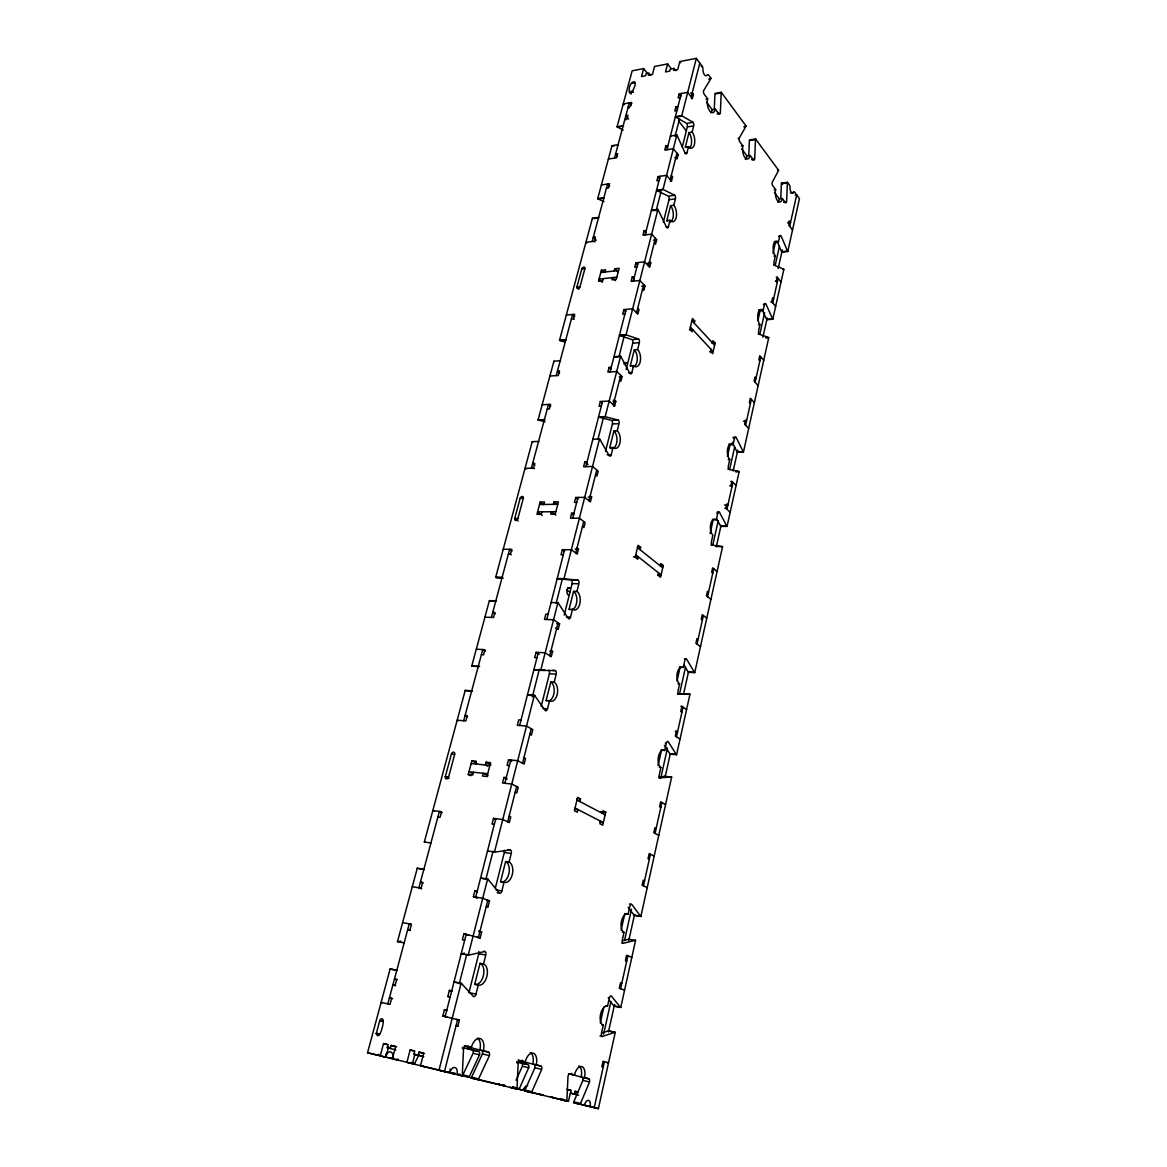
<?xml version="1.0" encoding="UTF-8"?>
<svg xmlns="http://www.w3.org/2000/svg" width="1167" height="1167" viewBox="0 0 1167 1167"><rect width="100%" height="100%" fill="white"/><g stroke="black" fill="none" stroke-linecap="round" stroke-linejoin="round"><path stroke-width="1.5" d="M780.825 197.821L781.379 183.744A2.29 1.021 84.2 0 1 781.467 183.146L787.433 182.329A2.29 1.021 84.3 0 0 787.36 182.913L786.616 201.731A2.29 1.021 84.5 0 1 785.231 202.358L784.239 202.489M748.776 155.094L749.374 140.536A2.378 1.094 83.2 0 1 749.462 139.923L755.574 138.961L778.564 170.251A2.319 1.036 84 0 1 778.404 170.732L772.16 182.402A2.334 1.05 84.1 0 0 772.7 185.626L775.632 189.535A8.081 3.632 84.4 0 0 777.485 200.724A8.081 3.632 84.4 0 0 782.371 198.536L785.231 202.358M755.574 138.961A2.392 1.079 83.3 0 0 755.487 139.573L754.699 159.048A2.392 1.094 83.5 0 1 753.211 159.631L752.19 159.777M714.292 109.129L714.919 94.031A2.494 1.167 82.1 0 1 715.021 93.404L721.279 92.281L746.034 125.978A2.422 1.109 82.9 0 1 745.859 126.474L739.149 138.26A2.436 1.123 83.1 0 0 739.732 141.63L742.883 145.831A8.432 3.88 83.3 0 0 744.882 157.545A8.432 3.88 83.3 0 0 750.148 155.517L753.211 159.631M721.279 92.281A2.494 1.152 82.2 0 0 721.191 92.922L720.345 113.111A2.494 1.167 82.4 0 1 718.755 113.637L717.705 113.812M464.218 1045.88L481.49 1050.475A3.107 1.75 -76.5 0 1 482.438 1053.947L471.585 1077.185A3.151 1.765 -76 0 0 471.293 1078.031L516.864 1089.03A3.063 1.663 -76.6 0 0 516.996 1088.169L518.177 1063.152A3.034 1.648 -77.2 0 1 520.482 1060.628L525.252 1061.897A10.518 5.675 -77.4 0 1 533.159 1053.145A10.518 5.675 -77.4 0 1 536.236 1064.829L540.875 1066.054A2.976 1.59 -77.4 0 1 541.736 1069.366L531.86 1091.758A3.02 1.605 -76.9 0 0 531.598 1092.575L524.742 1090.897A3.005 1.605 -76.8 0 1 525.004 1090.08L534.909 1067.776A2.976 1.605 -77.3 0 0 534.034 1064.464L518.702 1060.38M471.293 1078.031L478.31 1079.767A3.151 1.765 -76.1 0 1 478.601 1078.891L489.425 1055.581A3.122 1.75 -76.7 0 0 488.477 1052.109L483.386 1050.752A11.014 6.229 -76.6 0 0 480.002 1038.47A11.014 6.229 -76.6 0 0 471.337 1047.543L466.1 1046.143A3.18 1.823 -76.3 0 0 463.562 1048.768L462.292 1074.967A3.209 1.823 -75.7 0 1 462.147 1075.872L458.412 1074.967A3.209 1.823 -75.8 0 1 457.26 1072.488A6.462 3.691 -75.6 0 0 454.926 1067.499A6.462 3.691 -75.6 0 0 450.506 1070.854A3.238 1.853 -75.6 0 1 448.274 1072.531L437.348 1069.862M376.255 1033.641C379.392 1041.81 383.855 1023.123 383.097 1021.431A2.349 1.721 -72.5 0 0 382.032 1018.776A2.349 1.721 -72.5 0 0 379.742 1020.658L376.255 1033.641L379.042 1034.37M598.394 1108.65L576.921 1103.399L583.267 1105.018A2.874 1.459 -77.7 0 0 585.032 1103.457A5.733 2.903 -77.7 0 1 588.533 1100.379A5.733 2.903 -77.7 0 1 590.356 1104.755A2.859 1.444 -77.8 0 0 591.275 1106.929L598.394 1108.65L615.257 1032.314L608.678 1030.928A2.757 1.4 -79.2 0 0 608.27 1030.913L601.953 1032.985M609.262 1000.309L613.827 1005.91A2.728 1.4 -79.8 0 0 614.178 1006.158L620.756 1007.471L635.577 940.383L628.663 939.231L622.595 940.719M628.152 907.255L634.017 915.132A2.64 1.371 -81.7 0 0 634.352 915.395L640.858 916.445L671.652 777.076A2.538 1.298 -84.7 0 0 671.288 776.974L658.874 777.922M664.431 745.29L669.902 753.809A2.509 1.298 -85.2 0 0 670.223 754.115L676.597 754.699L689.96 694.234A2.48 1.269 -86.5 0 0 689.609 694.102L677.604 694.132M684.168 665.321L688.107 671.929A2.451 1.255 -87 0 0 688.413 672.265L694.73 672.63L722.563 546.667A2.392 1.196 -89.6 0 0 722.227 546.492L710.966 544.989M716.859 519.082L720.55 526.069A2.378 1.182 89.9 0 0 720.841 526.434L727.041 526.419L739.149 471.628A2.363 1.152 89 0 0 738.828 471.424L727.916 469.163M732.293 442.293L737.048 451.848A2.334 1.138 88.5 0 0 737.325 452.242L743.467 452.037L768.747 337.642A2.305 1.079 86.6 0 0 768.44 337.409L758.156 333.893M762.066 309.386L766.529 319.32A2.29 1.065 86.2 0 0 766.792 319.729L772.817 319.218L783.83 269.344A2.276 1.036 85.6 0 0 783.553 269.081L773.575 264.953M777.397 241.977L781.554 251.736A2.261 1.021 85.3 0 0 781.817 252.16L787.783 251.503L799.453 198.682L794.727 192.249A2.276 1.007 84.5 0 0 793.575 192.292A4.551 2.013 84.4 0 1 791.241 192.409A4.551 2.013 84.4 0 1 790.03 187.493A2.29 1.007 84.3 0 0 789.432 185.042L787.433 182.329M603.616 1034.137L610.924 1001.388M624.476 940.66L631.493 909.21M660.858 777.689L667.466 748.047M679.675 693.329L685.467 667.393M712.774 545.077L718.216 520.686M729.608 469.63L734.641 447.063M759.921 333.85L764.648 312.654M775.296 264.938L779.454 246.281M608.445 1031.978L614.557 1004.495M628.78 940.514L634.585 914.403M670.296 753.765L665.278 776.361A2.524 1.313 -84.6 0 0 664.884 776.332L659.224 776.843M683.57 694.015L688.559 671.608M716.45 546.185L721.075 525.354M733.168 470.957L737.792 450.185M762.897 337.278L767.2 317.891M778.17 268.541L782.313 249.928M675.27 731.198L676.349 731.286L675.285 736.071L680.04 739.119M680.813 706.268L681.878 706.341L680.828 711.068L682.009 711.87L680.945 711.782M730.163 512.298L725.859 508.345L726.822 504.013L727.902 505.019L724.444 505.048M731.957 486.727L730.892 485.72L731.84 481.431L730.805 481.446M775.661 306.381L771.752 301.699L772.627 297.76L773.604 298.942L772.598 299.029M777.295 282.297L776.332 281.101L777.193 277.206L776.186 277.308M788.615 221.409L789.621 221.292L788.775 225.085L792.524 230.016M594.222 1107.643L604.418 1061.678M620.596 988.741L627.904 955.773M643.425 885.855L650.427 854.259M655.052 833.413L661.908 802.488M676.481 736.829L683.06 707.144M697.049 644.067L703.38 615.534M707.552 596.702L713.766 568.752M726.939 509.337L732.905 482.438M745.582 425.269L751.329 399.377M755.122 382.28L760.753 356.883M772.729 302.866L778.156 278.402M789.709 226.325L796.682 194.904L795.194 195.108M600.305 1022.905L603.85 1007.136M621.092 930.259L624.841 913.557L628.123 914.082L629.859 906.307A2.67 1.386 -81.8 0 1 631.741 904.308L640.523 916.168A2.64 1.357 -81.8 0 0 640.858 916.445M658.042 765.567L661.499 750.177A8.928 4.653 -85 0 0 661.106 749.973M677.02 680.988L680.084 667.32A8.723 4.522 -86.9 0 0 679.311 666.911M710.12 533.45L713.197 519.782A8.432 4.245 90 0 0 712.453 519.271M727.42 456.326L730.017 444.758A8.3 4.099 88.5 0 0 728.937 444.029M757.966 320.196L760.067 310.874A8.125 3.822 86.2 0 0 758.667 309.839M773.006 253.166L775.369 242.634A8.038 3.676 85.2 0 0 774.377 241.715M620.756 1007.471A2.728 1.386 -79.9 0 1 620.392 1007.223L611.275 995.947A2.757 1.415 -79.8 0 0 609.32 998.15L607.511 1006.231A9.73 5.004 -79.5 0 0 600.582 1014.108A9.73 5.004 -79.5 0 0 603.281 1025.18L601.443 1033.349A2.786 1.43 -79.1 0 0 602.216 1036.5L614.849 1032.314A2.757 1.4 -79.3 0 1 615.257 1032.314M628.123 914.082A9.409 4.901 -81.4 0 0 621.457 921.23A9.409 4.901 -81.4 0 0 624.039 932.331L622.288 940.194A2.699 1.4 -81 0 0 623.018 943.359L635.184 940.339A2.67 1.371 -81.2 0 1 635.577 940.383M676.597 754.699A2.509 1.298 -85.3 0 1 676.277 754.393L668.093 741.541A2.538 1.313 -85.4 0 0 666.342 743.204L664.723 750.469A8.942 4.653 -85 0 0 658.494 756.362A8.942 4.653 -85 0 0 660.901 767.507L659.267 774.844A2.567 1.327 -84.7 0 0 659.953 778.024M694.73 672.63A2.465 1.255 -87.1 0 1 694.423 672.294L686.546 658.99A2.48 1.284 -87.2 0 0 684.839 660.478L683.279 667.495A8.738 4.508 -86.9 0 0 677.283 672.775A8.738 4.508 -86.9 0 0 679.602 683.935L678.012 691.024A2.509 1.298 -86.5 0 0 678.669 694.205M712.001 544.989A2.422 1.211 -89.7 0 1 711.389 541.809L712.877 535.172A8.432 4.23 90 0 1 710.718 524.012A8.432 4.23 90 0 1 716.319 519.767L717.793 513.188A2.407 1.196 89.7 0 1 719.368 511.992L726.749 526.054A2.378 1.182 89.9 0 0 727.041 526.419M743.467 452.037A2.349 1.138 88.5 0 1 743.189 451.658L736.071 437.246A2.363 1.152 88.3 0 0 734.539 438.296L733.124 444.656A8.315 4.084 88.5 0 0 727.697 448.405A8.315 4.084 88.5 0 0 729.783 459.55L728.354 465.969A2.378 1.167 88.8 0 0 728.952 469.149M772.817 319.218A2.29 1.065 86.3 0 1 772.554 318.81L765.873 303.828A2.319 1.079 86 0 0 764.443 304.631L763.101 310.597A8.125 3.807 86.2 0 0 758.01 313.485A8.125 3.807 86.2 0 0 759.965 324.601L758.623 330.64A2.319 1.094 86.4 0 0 759.177 333.806M787.783 251.503A2.276 1.021 85.3 0 1 787.521 251.08L781.059 235.822A2.29 1.036 85 0 0 779.673 236.507L778.374 242.298A8.052 3.661 85.2 0 0 773.458 244.749A8.052 3.661 85.2 0 0 775.355 255.85L774.042 261.685A2.305 1.05 85.4 0 0 774.582 264.851M577.957 1092.035L575.039 1091.335L574.412 1094.077L570.415 1093.114L578.613 1095.127M564.201 1100.291L568.446 1101.298L571.042 1090.372L566.71 1089.336L570.926 1090.401M600.567 821.189L599.955 823.814L602.726 825.215L605.761 812.174L603.018 810.729L602.405 813.341M658.611 572.924L658.057 575.287L660.537 577.242L663.264 565.514L660.799 563.53L660.259 565.878M710.907 349.181L710.411 351.311L712.643 353.689L715.123 343.098L712.906 340.691L712.41 342.806M579.853 801.583L580.495 798.914L577.607 797.411L574.412 810.759L577.315 812.232L577.942 809.562L574.587 809.169M640.085 549.715L640.654 547.323L638.072 545.252L635.198 557.228L637.795 559.27L638.364 556.878L633.462 556.834M694.248 323.157L694.759 320.998L692.439 318.489L689.857 329.284L692.191 331.778L692.702 329.619L689.522 329.882M454.386 982.06A3.151 1.853 -77.3 0 0 454.021 981.87L461.096 983.3A3.165 1.853 -77.4 0 1 461.578 983.591L473.496 996.603A3.122 1.809 -77.6 0 0 475.99 994.109L478.266 985.036A10.853 6.287 -78.1 0 0 486.858 976.502A10.853 6.287 -78.1 0 0 483.532 964.015L485.778 955.073A3.078 1.794 -78.5 0 0 484.83 951.484L483.649 951.265M480.95 878.197A3.034 1.809 -80.1 0 0 480.6 877.978L487.616 879.057A3.049 1.809 -80.2 0 1 488.069 879.378L499.476 893.149A3.02 1.765 -80.3 0 0 501.868 890.917L504.042 882.223A10.459 6.127 -80.8 0 0 512.284 874.579A10.459 6.127 -80.8 0 0 509.104 862.063L511.248 853.485A2.976 1.75 -81.3 0 0 510.344 849.897L508.024 849.576M527.469 694.788L534.355 695.269A2.874 1.707 -85.5 0 1 534.778 695.663L545.31 710.645A2.845 1.663 -85.3 0 0 547.513 708.85L549.54 700.798A9.905 5.777 -85.8 0 0 557.155 694.686A9.905 5.777 -85.8 0 0 554.223 682.126L556.221 674.176A2.815 1.648 -86.3 0 0 555.375 670.573L552.531 670.398M551.393 602.799A2.801 1.648 -88.1 0 0 551.087 602.508L557.899 602.712A2.815 1.648 -88.1 0 1 558.293 603.12L568.417 618.67A2.772 1.605 -87.9 0 0 570.532 617.095L572.472 609.364A9.672 5.572 -88.3 0 0 579.795 603.966A9.672 5.572 -88.3 0 0 576.965 591.406L578.89 583.763A2.757 1.59 -88.7 0 0 578.088 580.159L564.463 578.847A2.786 1.619 -88.9 0 1 564.011 578.657L557.213 578.526A2.786 1.619 -88.9 0 0 557.666 578.715L571.334 580.028A2.742 1.59 -88.7 0 1 572.136 583.617L564.201 615.097M593.142 439.565A2.713 1.532 87.7 0 0 592.851 439.244L599.532 438.967A2.713 1.517 87.7 0 1 599.911 439.419L609.291 455.889A2.684 1.488 88.1 0 0 611.26 454.678L613.069 447.472A9.351 5.164 87.7 0 0 619.867 443.314A9.351 5.164 87.7 0 0 617.255 430.769L619.035 423.65A2.67 1.473 87.4 0 0 618.291 420.062L605.644 416.852A2.699 1.503 87.1 0 1 605.221 416.604L598.554 416.94A2.699 1.503 87.1 0 0 598.977 417.188L611.668 420.383A2.655 1.473 87.3 0 1 612.412 423.957L605.483 451.454M614.323 357.204A2.67 1.459 85.9 0 0 613.959 356.723L620.581 356.241A2.684 1.459 85.9 0 1 620.946 356.708L629.961 373.6A2.64 1.43 86.3 0 0 631.858 372.55L633.593 365.621A9.234 4.945 86 0 0 640.143 362.047A9.234 4.945 86 0 0 637.634 349.531L639.341 342.66A2.64 1.4 85.7 0 0 638.626 339.086L626.46 334.973A2.67 1.43 85.4 0 1 626.066 334.696L619.458 335.25A2.655 1.444 85.3 0 0 619.867 335.527L632.076 339.612A2.626 1.415 85.6 0 1 632.791 343.186L626.154 369.487M651.682 210.658A2.626 1.342 83.2 0 0 651.419 210.293L657.925 209.418A2.626 1.342 83.3 0 1 658.246 209.929L666.649 227.507A2.597 1.313 83.7 0 0 668.414 226.748L670.048 220.271A9.044 4.551 83.5 0 0 676.145 217.704A9.044 4.551 83.5 0 0 673.811 205.246L675.416 198.828A2.582 1.298 83.2 0 0 674.745 195.268L663.41 189.652A2.626 1.327 82.9 0 1 663.031 189.331L656.554 190.25A2.611 1.327 82.8 0 0 656.933 190.571L668.312 196.158A2.582 1.298 83.2 0 1 668.983 199.717L663.279 222.343M670.66 136.451A2.597 1.284 82.2 0 0 670.412 136.087L676.845 135.022A2.611 1.284 82.2 0 1 677.166 135.547L685.248 153.431A2.567 1.255 82.6 0 0 686.955 152.819L688.53 146.575A8.971 4.362 82.4 0 0 694.409 144.489A8.971 4.362 82.4 0 0 692.162 132.061L693.709 125.876A2.567 1.24 82.2 0 0 693.067 122.316L682.141 115.985A2.597 1.269 81.9 0 1 681.776 115.635L675.357 116.744A2.597 1.269 81.8 0 0 675.722 117.079L686.692 123.396A2.553 1.24 82.2 0 1 687.348 126.94L682.257 147.1M444.452 1071.612L457.624 1019.593M478.455 937.32L487.835 900.253M507.689 821.845L516.631 786.514M522.524 763.233L531.262 728.762M549.745 655.752L558.074 622.813M575.739 553.041L583.719 521.547M588.97 500.789L596.76 470.024M613.273 404.789L620.727 375.336M636.555 312.844L643.703 284.602M648.414 265.988L655.416 238.36M670.252 179.733L676.962 153.227M691.214 96.934L699.792 63.047M456.662 1026.012L457.843 1026.274L459.404 1020.104L442.818 1015.976L444.394 1009.805L446.742 1010.316M477.245 937.407L480.177 937.947L481.679 931.981L478.791 931.149M486.872 906.613L488.039 906.817L489.527 900.924L482.73 898.24L473.394 896.708L474.896 890.829L477.215 891.209M551.087 650.442L552.604 651.419L551.262 656.715L545.149 652.805L536.032 652.338L534.676 657.648L536.937 657.765M557.111 628.998L558.249 629.057L559.577 623.82L553.566 619.765L544.464 619.414L545.806 614.192L548.067 614.28M577.023 547.965L578.482 549.059L577.198 554.121L571.363 549.745L562.348 549.686L561.035 554.763L563.296 554.777M590.225 495.844L591.64 496.996L590.385 501.941L584.696 497.332L575.725 497.478L574.456 502.437L576.688 502.408M613.521 406.101L614.63 406.043L615.826 401.302L613.361 400.121M611.26 367.255L609.072 367.415L607.861 372.083L616.701 371.485L622.069 376.605L620.888 381.288L619.546 380.019M634.44 276.696L632.251 276.929L631.114 281.407L639.852 280.488L644.986 285.973L643.848 290.452L642.565 289.095M649.538 261.539L650.807 262.925L649.683 267.374L644.592 261.816L635.884 262.808L634.746 267.258L636.919 267.01M646.241 230.541L644.082 230.818L642.959 235.194L651.638 234.115L656.656 239.775L655.548 244.166L654.293 242.765M670.398 181.352L671.477 181.191L672.542 176.932L671.331 175.473M667.991 145.554L665.846 145.904L664.767 150.105L673.344 148.749L678.173 154.7L677.108 158.916L674.818 157.603M691.316 98.655L692.381 98.466L693.417 94.367L692.25 92.835L690.66 93.127M468.959 992.65L478.776 953.745A3.078 1.794 -78.4 0 0 478.806 951.47M495.333 888.116L504.319 852.493A2.961 1.75 -81.2 0 0 504.348 850.276M541.123 706.604L549.409 673.753A2.815 1.648 -86.3 0 0 548.826 670.383M478.266 985.036L474.736 984.321L480.016 963.344L483.532 964.015M504.042 882.223L500.555 881.683L505.617 861.567L509.104 862.063M546.608 700.798A9.89 5.777 -85.8 0 1 546.112 700.55L550.809 681.907L554.223 682.126M570.05 609.743A9.657 5.572 -88.3 0 1 569.088 609.247L573.595 591.319L576.965 591.406M613.069 447.472L609.743 447.603L613.93 430.915L617.255 430.769M630.72 366.219A9.219 4.96 86 0 1 630.297 365.855L634.337 349.779L637.634 349.531M667.203 221.103A9.044 4.566 83.4 0 1 666.809 220.694L670.587 205.684L673.811 205.246M685.7 147.509A8.971 4.362 82.4 0 1 685.321 147.071L688.968 132.586L692.162 132.061M459.258 983.81L466.8 954.198M485.895 879.232L493.043 851.181M532.342 696.859L539.358 669.289M556.148 603.383L562.363 578.963M597.927 439.346L603.66 416.823M619.225 355.687L624.024 336.84M656.146 210.716L660.96 191.811M675.153 136.087L679.588 118.669M438.967 1070.299L461.096 983.3M464.466 953.176L461.753 953.775A3.107 1.838 -78.2 0 1 461.228 953.731L468.273 955.073L487.616 879.057M488.01 851.108A3.005 1.794 -81.1 0 1 487.5 851.006L494.487 851.998L534.355 695.269M545.033 670.121L534.34 669.989A2.845 1.692 -86.3 0 1 533.859 669.814L540.729 670.237L557.899 602.712M564.011 578.657L599.532 438.967M605.221 416.604L620.581 356.241M626.066 334.696L657.925 209.418M663.031 189.331L676.845 135.022M681.776 115.635L696.349 58.35L679.807 61.559L677.721 69.612L673.534 70.414L674.045 68.401L670.223 69.13L669.698 71.143L665.526 71.931L667.626 63.922L654.57 66.461L652.47 74.425L648.356 75.213L648.896 73.215L646.124 73.754L645.599 75.738L641.514 76.526L643.644 68.576L632.164 70.808L617.08 126.736A2.524 1.313 81.2 0 0 617.46 127.072L623.149 130.106M450.477 997.304L447.807 996.501L449.383 990.389L451.731 990.871M480.177 937.947L463.897 933.746L462.365 939.727L464.699 940.164M509.133 816.156L510.752 816.944L509.323 822.618L502.758 819.526L493.481 818.344L492.007 824.048L494.327 824.34M506.274 777.674L503.969 777.426L502.525 783.028L511.773 784.049L518.25 787.331L516.821 792.933L515.216 792.13M523.925 757.689L525.529 758.535L524.114 764.079L517.71 760.694L508.491 759.761L507.062 765.333L509.366 765.567M573.931 513.203L571.684 513.217L570.415 518.206L579.401 518.148L585.148 522.67L583.879 527.674L582.45 526.55M587.089 461.767L584.857 461.84L583.602 466.727L592.544 466.464L598.16 471.205L596.92 476.092L595.52 474.925M614.63 406.043L609.189 401.04L600.319 401.536L599.109 406.276L601.311 406.16M637.707 308.307L639.005 309.649L637.853 314.186L632.645 308.803L623.878 309.634L622.711 314.186L624.899 313.981M671.477 181.191L666.59 175.327L657.969 176.611L656.875 180.87L659.034 180.564M677.983 106.503L675.853 106.868L674.789 110.996L676.918 110.632M692.381 98.466L687.699 92.31L679.194 93.856L678.144 97.955L680.259 97.576M445.167 1016.501L466.231 934.169M475.713 897.087L495.785 818.636M504.83 783.276L510.796 759.994M519.621 725.495L538.308 652.455M546.74 619.502L564.595 549.701M572.647 518.192L577.957 497.434M585.834 466.654L602.537 401.404M610.064 371.937L626.066 309.43M633.287 281.189L638.057 262.56M645.118 234.932L660.128 176.29M666.911 149.77L681.309 93.477M448.274 1072.531L420.47 1065.748L423.709 1053.232L419.041 1052.109L418.238 1055.231L413.964 1054.209L414.781 1051.088L410.142 1049.994L406.904 1062.422L454.021 1073.611A2.976 1.707 -75.6 0 0 454.138 1072.984M412.447 1063.75L414.854 1054.472M488.098 775.734L483.196 773.269L482.467 776.04L486.989 776.536L490.592 762.678L486.07 762.226L485.355 764.983L487.806 766.223M553.362 504.348L554.004 501.883L558.409 501.825L555.2 514.18L550.795 514.224L551.437 511.744L555.798 515.114M614.265 270.963L614.849 268.76L619.123 268.279L616.234 279.38L611.96 279.832L612.529 277.615L615.461 280.663M473.452 772.218L472.723 774.976L468.259 774.494L471.891 760.767L476.34 761.22L475.625 763.962M541.955 511.832L541.313 514.297L536.951 514.326L540.19 502.073L544.537 502.014L543.895 504.465M603.31 278.607L602.726 280.824L598.496 281.276L601.399 270.263L605.629 269.796L605.046 271.984M397.072 970.317A3.078 1.896 -76.3 0 0 396.824 970.215L390.157 968.858L367.547 1052.751L385.839 1057.229L388.626 1046.755M396.999 1058.965L398.107 1059.228A3.122 1.867 -74.6 0 1 397.947 1060.117L392.389 1058.848L395.642 1046.522L391.105 1045.428L390.289 1048.491L387.225 1047.762L388.042 1044.698L383.52 1043.619L380.252 1055.872M451.41 754.028L445.313 776.668A2.159 1.605 -63.3 0 0 446.407 778.9A2.159 1.605 -63.3 0 0 448.609 777.032L454.678 754.363A2.144 1.59 -62.4 0 0 453.584 752.161A2.144 1.59 -62.4 0 0 451.41 754.028L454.678 754.363M520.132 498.324L514.691 518.571A2.013 1.459 -53.3 0 0 515.799 520.394A2.013 1.459 -53.3 0 0 517.885 518.542L523.327 498.28A1.998 1.444 -52.6 0 0 522.218 496.486A1.998 1.444 -52.6 0 0 520.132 498.324L523.327 498.28M581.779 268.935L576.892 287.14A1.911 1.298 -46.6 0 0 578.001 288.628A1.911 1.298 -46.6 0 0 580.014 286.819L584.9 268.585A1.911 1.284 -46.2 0 0 583.777 267.126A1.911 1.284 -46.2 0 0 581.779 268.935L584.9 268.585M387.809 1003.853L409.252 923.856L411.017 924.483M463.693 720.754L482.773 649.552L485.282 651.084M491.395 617.416L509.643 549.307L512.05 551.014M531.379 468.2L548.475 404.424L550.722 406.379M556.207 375.614L572.603 314.463L574.747 316.549M592.15 241.525L607.54 184.065L609.568 186.341M614.513 158.085L629.305 102.871L631.245 105.249M392.564 998.602L391.645 998.339L390.041 1004.349L381.128 1002.38L382.222 1002.701M511.219 554.821L510.46 554.281L511.788 549.321L503.225 549.263M534.238 468.726L533.509 468.142L534.792 463.372L532.663 463.43L534.836 465.166M574.164 319.379L573.493 318.722L574.689 314.259L566.345 315.046M594.878 241.948L595.374 236.959L593.303 237.222L596.22 240.314M623.951 104.87L623.222 103.98L631.347 102.506L630.268 106.533L628.225 106.897L629.144 108.02M404.424 942.921A3.034 1.882 -77.3 0 1 404.147 942.863L397.495 941.609L417.29 868.175L423.898 869.196A2.961 1.853 -79.4 0 1 424.263 869.415M424.861 842.122A2.917 1.838 -80.3 0 1 424.336 842.034L465.21 690.368L471.716 690.82A2.801 1.75 -85.1 0 1 472.037 691.083M479.579 666.372L472.227 666.255A2.772 1.736 -86.1 0 1 471.745 666.094L489.381 600.64L495.829 600.845A2.728 1.692 -88 0 1 496.252 601.238L490.869 601.078M503.196 578.146L496.135 577.49A2.713 1.678 -88.9 0 1 495.669 577.3L532.225 441.666L538.57 441.418A2.64 1.561 87.5 0 1 538.862 441.724M545.091 421.71L538.512 420.164A2.626 1.546 86.8 0 1 538.075 419.916L553.902 361.201L560.189 360.734A2.611 1.503 85.5 0 1 560.554 361.201M564.711 342.004L559.97 340.516A2.597 1.488 84.9 0 1 559.547 340.253L592.428 218.229L598.613 217.398A2.553 1.386 82.7 0 1 598.875 217.748M604.01 201.643L598.102 198.944A2.553 1.371 82.2 0 1 597.708 198.623L611.989 145.656L618.116 144.664A2.538 1.327 81.6 0 1 618.437 145.16L617.416 145.335M568.475 1073.64L582.085 1077.258A2.845 1.459 -78 0 1 582.873 1080.409L573.799 1101.852A2.874 1.473 -77.6 0 0 573.551 1102.64L580.262 1104.288A2.888 1.473 -77.7 0 1 580.495 1103.501L589.554 1081.969A2.859 1.459 -78.1 0 0 588.766 1078.819L584.521 1077.681A10.065 5.193 -78 0 0 581.706 1066.55A10.065 5.193 -78 0 0 574.47 1075.011L571.101 1074.224A10.051 5.208 -78 0 1 571.319 1073.348M516.908 1061.795L527.892 1064.61A2.786 1.503 -77.2 0 1 528.709 1067.688L519.403 1088.534A2.815 1.517 -76.7 0 0 519.155 1089.307L522.262 1090.051A2.801 1.503 -76.8 0 0 524.071 1088.563A5.587 2.99 -76.8 0 1 527.674 1085.616M516.091 1080.204L522.378 1066.215A2.772 1.503 -77.1 0 0 521.561 1063.137L526.842 1064.362M462.365 1047.368L478.645 1051.584A2.903 1.634 -76.5 0 1 479.535 1054.808L469.411 1076.455A2.932 1.648 -75.9 0 0 469.134 1077.258L462.643 1075.668A2.917 1.648 -75.8 0 1 462.92 1074.865L473.073 1053.29A2.888 1.648 -76.4 0 0 472.183 1050.067L477.566 1051.321M419.157 1054.384L414.796 1063.268A3.063 1.809 -74.9 0 0 414.504 1064.1L388.582 1057.827M484.83 951.484L468.813 955.117A3.122 1.838 -78.3 0 1 468.273 955.073M400.806 941.083L398.049 941.652A3.02 1.882 -77.2 0 1 397.495 941.609M701.148 66.534L702.213 66.329A2.567 1.211 81.5 0 1 702.942 69.145A5.106 2.392 81.6 0 0 704.416 74.732A5.106 2.392 81.6 0 0 707.231 74.951A2.538 1.196 81.7 0 1 708.617 75.067L710.995 78.291A2.538 1.182 81.7 0 1 710.805 78.787L703.57 90.69A2.553 1.196 81.9 0 0 704.212 94.221L707.61 98.757A8.825 4.157 82.2 0 0 709.769 111.04A8.825 4.157 82.2 0 0 715.429 109.202L718.755 113.637M631.639 83.441L634.673 82.857M709.944 78.481L710.995 78.291M708.69 79.181L709.755 78.991M692.352 94.556L693.417 94.367M715.969 93.841L721.191 92.922M706.02 99.035L707.61 98.757M624.797 119.705L626.839 119.34L627.934 115.285L625.891 115.65L628.634 118.976M710.703 112.747A8.811 4.157 82.1 0 0 712.293 109.742L715.429 109.202M617.08 126.736L623.193 125.686A2.538 1.298 81.2 0 0 623.572 126.021M617.46 127.072L622.551 126.196M675.722 117.079L681.061 116.175M717.209 113.637L719.295 113.287M687.757 123.221L693.067 122.316M687.348 126.94L692.644 126.051M613.331 145.992L614.353 145.831M675.022 135.897L677.166 135.547M744.998 126.138L746.034 125.978M743.802 126.809L744.823 126.634M608.372 159.048L616.57 157.749L617.664 153.621L615.622 153.956L617.489 156.115M738.113 138.421L739.149 138.26M685.321 147.071L688.53 146.575M750.381 140.376L755.487 139.573M684.825 153.154L686.955 152.819M677.093 154.875L678.173 154.7M741.337 146.079L742.883 145.831M745.246 159.223A8.432 3.88 83.3 0 0 747.07 155.984L750.148 155.517M751.636 159.5L753.678 159.193M601.384 184.984L609.612 183.759L608.488 187.96L606.417 188.252M671.477 177.092L672.542 176.932M777.558 170.397L778.564 170.251M597.708 198.623L603.879 197.748A2.553 1.371 82.3 0 0 604.17 198.011M598.102 198.944L603.237 198.215M656.933 190.571L662.331 189.813M510.344 849.897L494.998 852.1A3.005 1.794 -81.2 0 1 494.487 851.998M669.377 196.012L674.745 195.268M782.371 183.613L787.36 182.913M668.983 199.717L674.336 198.988M774.115 189.74L775.632 189.535M593.799 218.579L597.241 218.112M652.834 210.658L658.246 209.929M790.438 192.818L793.735 192.38M777.674 202.139A8.081 3.632 84.3 0 0 779.381 198.93L782.371 198.536M783.626 202.124L785.61 201.862M666.809 220.694L670.048 220.271M666.255 227.025L668.414 226.748M594.222 241.263L585.951 242.298L586.724 243.115M787.579 222.897L790.555 222.532L789.621 221.292M653.418 240.169L656.656 239.775M779.06 236.055L780.067 235.938M778.666 236.624L779.673 236.507M775.369 242.634L778.374 242.298M647.554 263.29L650.807 262.925M782.546 251.634L787.521 251.08M600.801 272.465L618.539 270.496M773.838 256.011L775.355 255.85M616.803 277.148L599.05 279.073L602.201 282.297M580.014 286.819L576.892 287.14L578.876 289.139M782.838 269.46L783.83 269.344M641.719 286.309L644.986 285.973M775.326 281.203L776.332 281.101M571.407 318.912L573.493 318.722M770.745 301.786L771.752 301.699M763.845 304.004L764.866 303.916M763.422 304.718L764.443 304.631M760.067 310.874L763.101 310.597M691.593 321.275L694.759 320.998M767.536 319.233L772.554 318.81M559.547 340.253L565.82 339.728A2.597 1.488 84.9 0 0 566.243 339.991M559.97 340.516L565.193 340.078M619.867 335.527L625.366 335.075M758.448 324.732L759.965 324.601M633.156 339.524L638.626 339.086M632.791 343.186L638.247 342.748M766.427 337.555L767.434 337.482M765.727 337.876L768.747 337.642M711.987 343.331L715.123 343.098M615.417 357.117L618.174 356.912M619.837 356.781L620.946 356.708M709.799 351.821L713.139 351.573L690.383 327.125M624.214 363.273L626.912 363.083A3.676 1.998 86.1 0 0 624.272 364.512M630.297 365.855L633.593 365.621M549.905 376.037L558.307 375.468L559.533 370.887L557.432 371.033L559.504 372.915M628.561 372.769L631.858 372.55M619.312 376.795L622.069 376.605M542.159 404.789L550.591 404.307L549.351 408.961L547.235 409.077M613.069 401.463L615.826 401.302M538.075 419.916L544.405 419.609A2.64 1.546 86.8 0 0 544.843 419.857M538.512 420.164L543.793 419.901M598.977 417.188L604.535 416.911M612.763 420.324L618.291 420.062M612.412 423.957L617.927 423.694M743.437 421.243L746.515 421.097L745.48 420.032L744.546 424.204L748.689 428.464M598.788 439.463L599.911 439.419M732.978 437.362L735.035 437.289M733.503 438.34L734.539 438.296M730.017 444.758L733.124 444.656M607.103 454.809L611.26 454.678M738.069 451.819L743.189 451.658M728.237 459.594L729.783 459.55M533.509 468.142L525.019 468.39L525.894 469.076M735.735 471.497L737.792 471.453M735.721 471.716L739.149 471.628M729.856 485.735L730.892 485.72M588.285 497.04L591.64 496.996M539.533 504.523L557.753 504.29M724.824 508.36L725.859 508.345M555.828 511.7L537.593 511.875L542.276 515.435M717.297 512.021L718.332 512.007M716.742 513.203L717.793 513.188M677.808 693.723L688.545 694.029M517.885 518.542L514.691 518.571L518.031 521.036M713.197 519.782L716.319 519.767M721.585 526.054L726.749 526.054M722.563 546.667L716.013 546.462A2.378 1.196 -89.6 0 1 716.348 546.637M637.386 547.308L640.654 547.323M575.098 549.044L578.482 549.059M508.316 554.267L510.46 554.281M660.041 565.47L663.264 565.514M555.375 670.573L541.196 670.398A2.859 1.678 -86.4 0 1 540.729 670.237M657.634 574.82L661.076 574.893L635.782 554.821M495.669 577.3L502.102 577.432A2.713 1.663 -88.9 0 0 502.452 577.592M496.135 577.49L501.504 577.607M557.666 578.715L563.325 578.832M572.457 580.043L578.088 580.159M572.136 583.617L577.767 583.733M567.337 587.993L570.109 588.066A3.837 2.217 -88.5 0 0 567.177 590.181A3.837 2.217 -88.5 0 0 568.314 595.185M557.155 603.091L558.293 603.12M569.088 609.247L572.472 609.364M566.301 616.949L570.532 617.095M484.932 617.168L493.553 617.503L494.925 612.398L492.751 612.31L495.071 613.813M556.747 623.703L559.577 623.82M555.609 628.006L558.249 629.057M549.759 651.274L552.604 651.419M684.416 658.888L685.481 658.947M476.296 649.217L484.947 649.669L483.561 654.847L481.387 654.731M680.084 667.32L683.279 667.495M689.157 671.988L694.423 672.294M471.745 666.094L478.237 666.488A2.772 1.721 -86.1 0 0 478.718 666.649M549.409 673.753L555.084 674.103M677.998 683.833L679.602 683.935M689.96 694.234L683.629 693.811A2.465 1.269 -86.5 0 0 683.264 693.679M466.712 690.806L472.139 691.2M529.03 695.255L534.778 695.663M546.112 700.55L549.54 700.798M542.961 708.5L547.513 708.85M676.466 731.972L677.531 732.059L676.349 731.286M521.022 720.024L518.731 719.835L517.331 725.305L526.521 726.078L532.823 729.638L531.437 735.122L529.862 734.247M665.278 743.102L666.342 743.204M661.499 750.177L664.723 750.469M670.952 753.897L676.277 754.393M659.297 767.346L660.901 767.507M664.884 776.332L671.652 777.076M471.147 763.51L489.863 765.45M487.704 773.75L468.974 771.737L472.912 773.706M448.609 777.032L445.313 776.668L449.062 778.491M577.14 798.534L580.495 798.914M600.786 811.59L605.761 812.174M599.794 822.166L603.324 822.604L575.054 808.075M437.888 817.017L440.09 817.308L441.578 811.736L432.797 810.627L433.818 811.08M504.319 852.493L510.096 853.31M424.336 842.034L430.929 842.968M418.851 868.671L424.365 869.517M482.219 878.474L488.069 879.378M629.567 903.958L630.647 904.133M496.063 889.998L501.868 890.917M497.157 892.77L498.309 892.959M635.096 915.307L640.523 916.168M412.287 886.716L421.127 888.16L422.658 882.427L420.456 882.077L423.052 883.083M486.61 900.457L489.527 900.924M622.39 932.054L624.039 932.331M621.923 943.169L623.018 943.359M478.747 931.456L481.679 931.981M625.658 960.82L626.752 961.024L625.439 960.514L626.591 955.262L631.828 957.334M402.615 922.645L411.47 924.249L409.909 930.084L407.691 929.676L410.346 930.595M478.776 953.745L484.611 954.839M620.684 983.227L621.778 983.431L620.45 982.95L619.269 988.259L624.578 990.17M608.211 997.945L609.32 998.15M614.921 1006.129L620.392 1007.223M605.848 1005.896L607.511 1006.231M391.747 969.369L397.305 970.492M455.684 982.395L461.578 983.591M470.126 992.884L475.99 994.109M601.618 1024.83L603.281 1025.18M447.807 996.501L450.156 996.997M608.27 1030.913L613.754 1032.08M599.998 1036.019L602.216 1036.5M391.645 998.339L389.413 997.858L392.156 998.646M456.457 1019.447L459.404 1020.104M606.855 1062.481L608.518 1062.86L603.047 1061.284L601.836 1066.769L603.208 1067.149M383.097 1021.431L379.742 1020.658L382.513 1021.402M471.337 1047.543L467.807 1046.726A10.999 6.243 -76.5 0 1 468.069 1045.763M483.386 1050.752L479.87 1049.935A10.999 6.243 -76.5 0 0 477.566 1038.163M482.642 1050.752L488.477 1052.109M518.177 1060.088L519.33 1060.365M525.252 1061.897L521.809 1061.095A10.503 5.689 -77.3 0 1 522.043 1060.176M467.398 1048.812L470.637 1049.556A10.211 5.835 -76.3 0 0 470.957 1047.922M536.236 1064.829L532.808 1064.027A10.503 5.689 -77.3 0 0 530.226 1052.546M535.172 1064.742L540.875 1066.054M462.38 1048.491L463.562 1048.768M482.438 1053.947L488.258 1055.304M517.171 1061.97L520.351 1062.714M588.766 1078.819L581.166 1076.908A10.051 5.208 -78 0 0 578.817 1065.952M517.025 1062.889L518.177 1063.152M474.138 1053.538L479.535 1054.808M534.909 1067.776L540.598 1069.103M523.429 1066.448L528.709 1067.688M582.873 1080.409L588.431 1081.707M379.713 1034.064L376.358 1033.276L379.144 1033.991M419.478 1055.581L423.738 1056.602L413.964 1054.209M574.631 1094.165L577.286 1094.806M367.547 1052.751L377.072 1055.056A3.136 1.896 -74.3 0 0 378.881 1054.195M379.858 1055.756L385.839 1057.229M462.643 1075.668L505.296 1085.966M518.338 1088.271L513.042 1086.973A2.801 1.517 -76.6 0 0 512.794 1087.746L515.916 1088.49A2.801 1.517 -76.7 0 0 516.879 1088.198M533.538 1092.764L524.173 1090.474A2.772 1.488 -76.9 0 1 523.268 1089.117M539.183 1094.15L543.472 1095.186L527.221 1091.218M554.85 1097.972L550.591 1096.951L568.446 1101.298M420.47 1065.748L425.984 1067.076M450.097 1068.987A6.433 3.691 -75.5 0 1 450.185 1070.752A3.195 1.838 -75.7 0 0 451.337 1073.232L455.086 1074.136A3.195 1.823 -75.6 0 0 455.232 1073.232M524.742 1090.897L566.783 1101.05A2.932 1.517 -77.4 0 0 566.914 1100.218L567.993 1076.295A2.903 1.517 -77.9 0 1 570.094 1073.844L574.47 1075.011M573.551 1102.64L576.571 1103.369A2.874 1.473 -77.6 0 0 577.023 1103.34M583.908 1104.595A2.845 1.444 -77.8 0 0 584.609 1105.295L587.57 1106.01M574.908 1102.129L580.495 1103.501M462.92 1074.865L468.317 1076.193M503.283 1084.639L504.363 1084.902M512.401 1087.046L513.538 1087.323M526.142 1090.357L531.86 1091.758M560.16 1098.555L563.53 1099.387M392.55 1057.871L393.658 1058.148M411.484 1062.451L413.687 1062.991M458.762 1074.092L459.944 1074.384M472.752 1077.462L478.601 1078.891M504.232 1085.704L498.907 1084.391A2.845 1.561 -76.4 0 0 499.024 1083.589M512.794 1087.746L513.859 1087.994M514.91 1088.257L521.197 1089.788M525.223 1090.737L530.489 1092.035A2.786 1.488 -76.9 0 1 530.095 1091.801M566.783 1101.05L560.043 1099.387A2.917 1.517 -77.3 0 0 560.145 1098.76M584.609 1105.295L590.152 1106.666M447.486 1072.006L454.021 1073.611M509.964 1087.338L516.864 1089.03M451.337 1073.232L462.147 1075.872M387.225 1047.762L395.846 1049.877M419.041 1052.109L424.54 1053.495M575.039 1091.335L577.84 1092.035M410.142 1049.994L414.285 1051.029M383.52 1043.619L387.692 1044.655M391.105 1045.428L396.649 1046.814M456.064 1025.778L457.843 1026.274M442.818 1015.976L446.859 1017.128M444.394 1009.805L447.078 1010.593M395.598 985.721L392.885 984.919L395.117 985.386L396.707 979.419L394.475 978.967L397.188 979.784M449.383 990.389L452.037 991.206M463.897 933.746L467.792 935.161M421.695 888.86L418.909 887.795L439.375 811.459L442.074 812.684M486.347 906.146L488.039 906.817M473.394 896.708L477.23 898.225M474.896 890.829L477.449 891.851M493.481 818.344L495.946 819.511M647.218 887.649L642.142 885.257L643.28 880.166L644.549 880.779M468.259 774.494L470.739 775.719M649.319 859.291L648.05 858.649L649.173 853.617L654.191 856.155M503.969 777.426L507.207 779.075M471.891 760.767L476.792 763.262M486.07 762.226L490.957 764.735M576.979 800.066L605.148 814.785M508.491 759.761L511.715 761.453M658.772 835.382L653.812 832.757L654.906 827.768L656.16 828.439M458.15 720.725L457.158 720.199L465.881 720.943L467.296 715.604L465.122 715.415L467.544 716.742M660.828 807.404L659.588 806.718L660.682 801.802L665.584 804.559M536.032 652.338L539.096 654.279M681.878 706.341L686.59 709.521M566.651 589.889L569.773 592.121M562.348 549.686L564.536 551.32M700.477 646.635L695.911 643.207L696.932 638.612L698.07 639.487M540.19 502.073L543.472 504.611M554.004 501.883L557.272 504.436M702.374 620.071L701.236 619.196L702.257 614.644L706.764 618.189M571.684 513.217L573.858 514.91M637.503 547.644L662.725 567.848M575.725 497.478L577.869 499.199M710.907 599.415L706.443 595.797L707.435 591.29L708.559 592.209M712.774 573.201L711.666 572.268L712.658 567.818L717.063 571.538M584.857 461.84L588.022 464.51M600.319 401.536L602.376 403.403M609.072 367.415L611.085 369.341M731.84 481.431L736.085 485.487M623.878 309.634L625.848 311.647M601.399 270.263L603.354 272.29M614.849 268.76L617.766 271.823M632.251 276.929L634.192 278.986M750.41 403.49L749.389 402.411L750.308 398.283L754.393 402.63M635.884 262.808L637.795 264.88M691.929 320.648L714.627 345.213M758.156 385.577L754.101 381.171L755.02 377.087L756.026 378.196M644.082 230.818L645.978 232.933M759.863 360.924L758.856 359.801L759.746 355.76L763.758 360.253M657.969 176.611L659.822 178.799M631.347 102.506L631.96 103.25M665.846 145.904L667.655 148.136M631.216 93.987L629.407 91.741C627.496 81.121 640.858 76.38 632.441 91.172A1.853 1.167 -42.9 0 1 630.516 92.952A1.853 1.167 -42.9 0 1 629.407 91.741L632.441 91.172L633.36 92.295M777.193 277.206L781.044 281.962M678.479 120.843L686.386 130.894M675.853 106.868L677.633 109.158M648.896 73.215L650.675 75.505M643.644 68.576L647.204 73.142M679.194 93.856L680.959 96.146M667.626 63.922L671.142 68.547M674.045 68.401L675.81 70.72M706.546 102.112L712.293 109.742M741.745 148.895L747.07 155.984M774.421 192.351L779.381 198.93M679.807 61.559L680.667 62.726M781.467 183.146L782.459 184.503M696.349 58.35L702.213 66.329M592.428 218.229A2.553 1.386 82.6 0 1 592.778 218.71M611.989 145.656A2.538 1.327 81.5 0 1 612.325 146.167M532.225 441.666A2.64 1.575 87.4 0 1 532.604 442.103M553.902 361.201A2.611 1.503 85.5 0 1 554.267 361.668M465.21 690.368A2.786 1.75 -85.1 0 1 465.633 690.733M489.381 600.64A2.728 1.692 -88 0 1 489.79 601.034M390.157 968.858A3.063 1.896 -76.2 0 1 390.639 969.135M417.29 868.175A2.947 1.853 -79.3 0 1 417.757 868.496M385.577 1055.829A3.151 1.896 -74.4 0 0 386.044 1055.085A6.273 3.764 -74.4 0 1 390.566 1051.89A6.273 3.764 -74.4 0 1 392.943 1056.762A3.122 1.867 -74.6 0 0 394.14 1059.184M384.351 1056.689A3.151 1.896 -74.4 0 1 383.768 1056.689M386.189 1053.422A6.258 3.778 -74.3 0 1 386.277 1055.128A3.107 1.867 -74.5 0 0 387.473 1057.55L391.295 1058.484A3.107 1.867 -74.4 0 0 391.426 1057.813M634.337 349.779A9.219 4.96 86 0 1 637.255 359.801A9.219 4.96 86 0 1 633.127 366.963M613.93 430.915A9.336 5.179 87.7 0 1 616.555 443.431A9.336 5.179 87.7 0 1 609.743 447.603M688.968 132.586A8.971 4.362 82.4 0 1 691.608 141.367A8.971 4.362 82.4 0 1 689.186 148.384M670.587 205.684A9.044 4.566 83.4 0 1 673.33 214.874A9.044 4.566 83.4 0 1 670.369 221.963M573.595 591.319A9.657 5.572 -88.3 0 1 576.848 601.151A9.657 5.572 -88.3 0 1 572.238 609.728M550.809 681.907A9.89 5.777 -85.8 0 1 554.15 692.148A9.89 5.777 -85.8 0 1 548.826 700.973M628.663 939.231A2.67 1.371 -81.1 0 1 629.057 939.275M505.617 861.567A10.445 6.127 -80.7 0 1 508.812 874.068A10.445 6.127 -80.7 0 1 500.555 881.683M480.016 963.344A10.839 6.302 -78 0 1 483.357 975.802A10.839 6.302 -78 0 1 474.736 984.321M441.753 1070.781A3.224 1.867 -75.5 0 1 441.184 1070.795"/></g></svg>
